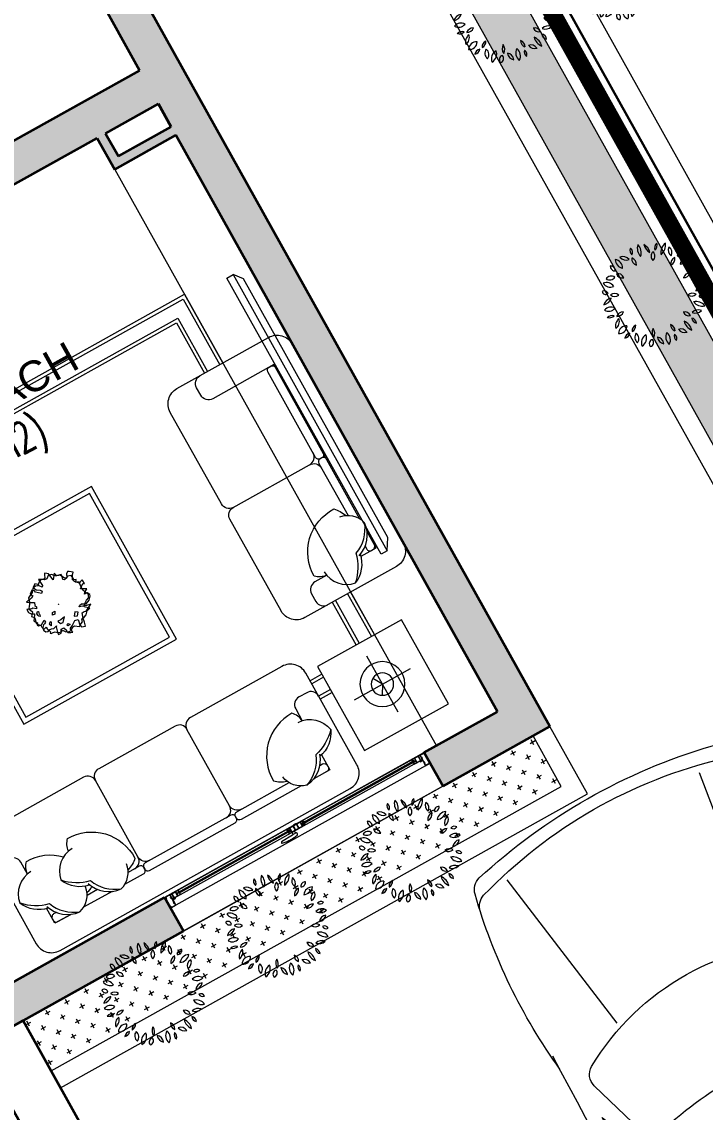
# Model space of a CAD drawing. Header units: millimetres. Extents: x 567980 to 569372, y 2065777 to 2066674.
# Drawn here: x 569089.77 to 569093.67, y 2066390.85 to 2066397.08 of the extents above; entities that cross this region are included whole.
import ezdxf
from ezdxf.enums import TextEntityAlignment as Align

# ---------------------------------------------------------------- set-up
doc = ezdxf.new("R2010")
doc.units = ezdxf.units.MM
doc.linetypes.add('CENTER', pattern=[3, 1.5, -0.5, 0.5, -0.5])
doc.linetypes.add('HIDDEN', pattern=[0.75, 0.5, -0.25])
for name, color, linetype, lineweight in [('A-DIM', 251, 'Continuous', 15), ('A-HATCH', 251, 'Continuous', 5), ('A-TEXT', 7, 'Continuous', 18), ('A-TUONG', 255, 'Continuous', 35), ('boDnv', 54, 'Continuous', 25), ('E- RANH GIOI', 1, 'CENTER', 13), ('E- THAY', 9, 'Continuous', 20), ('E-Manh', 251, 'Continuous', 13), ('E-NoiThat', 32, 'Continuous', 9), ('i_Cay', 114, 'Continuous', 13), ('i_Hatch', 250, 'Continuous', 13), ('i_ThietBi', 32, 'Continuous', 13), ('LD-CUA', 146, 'Continuous', 13), ('LD-KHUAT', 33, 'HIDDEN', 9), ('LD-THAY', 9, 'Continuous', 13)]:
    doc.layers.add(name, color=color, linetype=linetype, lineweight=lineweight)
doc.layers.add('ChiaLo', color=128, linetype='CENTER')
doc.layers.add('loKBT', color=42, linetype='Continuous')
doc.styles.add('AA - Arial - Regular', font='arial.ttf', dxfattribs={"height": 250})
doc.styles.add('Dim roman', font='romans.shx', dxfattribs={"width": 0.7})

# ---------------------------------------------------------------- blocks, each defined once
blk = doc.blocks.new('NEN')
at = {"layer": 'ChiaLo', "ltscale": 5}
blk.add_lwpolyline([(380.5462, 52.0898), (400.037, 17.1598)], dxfattribs=at)
at = {"layer": 'loKBT'}
for points in [[(415.2206, 31.3578), (407.9785, 44.494), (390.2916, 34.6248), (400.037, 17.1598), (413.2683, 24.5428)], [(390.2916, 34.6248), (379.3759, 28.5339), (389.1213, 11.0689), (400.037, 17.1598)]]:
    blk.add_lwpolyline(points, close=True, dxfattribs=at)
blk = doc.blocks.new('mb-cay40')
at = {"color": 0, "linetype": 'ByBlock'}
for centre, radius, start, end in [((-300, 710), 100, 149.4737, 231.7586), ((-448, 683), 100, 329.4737, 51.7586), ((-231, 779), 98.1, 192.306, 259.6849), ((-344, 662), 98.1, 12.306, 79.6849), ((-136, 737), 62.9, 125.4093, 202.7101), ((-231, 764), 62.9, 305.4093, 22.7101), ((16, 684), 137, 133.8117, 194.3077), ((-211, 749), 137, 313.8117, 14.3077), ((113, 711), 137, 163.4642, 212.7906), ((-134, 676), 137, 343.4642, 32.7906), ((-554, 556), 69.9, 25.4537, 116.6852), ((-427, 694), 54.1, 146.8151, 244.0193), ((-496, 675), 54.1, 326.8151, 64.0193), ((-148, 638), 79.7, 145.5248, 220.8327), ((-273, 631), 79.7, 325.5248, 40.8327), ((49, 562), 68.8, 103.8914, 198.9039), ((-33, 607), 68.8, 283.8914, 18.9039), ((138, 616), 80.6, 104.1004, 168.465), ((40, 710), 80.6, 284.1004, 348.465), ((230, 506), 141, 100.3005, 160.4476), ((72, 692), 141, 280.3005, 340.4476), ((-654, 503), 44.2, 163.4933, 274.4697), ((-693, 471), 44.2, 343.4933, 94.4697), ((-542, 597), 98.1, 183.3189, 263.1904), ((-651, 494), 98.1, 3.3189, 83.1904), ((-522, 648), 69.9, 205.4537, 296.6852), ((-390, 597), 66.9, 168.8066, 257.6391), ((-470, 545), 66.9, 348.8066, 77.6391), ((260, 521), 76.9, 122.5817, 207.18), ((150, 551), 76.9, 302.5817, 27.18), ((-680, 301), 102, 69.7201, 135.6489), ((-718, 468), 102, 249.7201, 315.6489), ((-620, 357), 75.8, 22.5723, 98.3335), ((-561, 461), 75.8, 202.5723, 278.3335), ((213, 369), 79.6, 86.0282, 161.3698), ((143, 474), 79.6, 266.0282, 341.3698), ((320, 284), 110, 64.7353, 140.5781), ((282, 453), 110, 244.7353, 320.5781), ((300, 426), 53.5, 59.9815, 155.6676), ((278, 494), 53.5, 239.9815, 335.6676), ((-743, 226), 96, 30.9482, 110.5784), ((-695, 365), 96, 210.9482, 290.5784), ((359, 242), 79.1, 90.2529, 173.5221), ((280, 330), 79.1, 270.2529, 353.5221), ((-767, 152), 75.6, 44.2576, 108.5927), ((-736, 277), 75.6, 224.2576, 288.5927), ((-787, 176), 111, 280.8762, 345.4479), ((-659, 40), 111, 100.8762, 165.4479), ((-638, 119), 83.9, 60.5095, 129.292), ((-649, 257), 83.9, 240.5095, 309.292), ((243, 141), 78, 58.8748, 131.2135), ((232, 267), 78, 238.8748, 311.2135), ((344, 142), 53.6, 28.1981, 112.1918), ((371, 217), 53.6, 208.1981, 292.1918), ((-690, -39), 87.4, 54.9745, 151.3792), ((-716, 74), 87.4, 234.9745, 331.3792), ((159, -75), 77.3, 28.8072, 103.9199), ((208, 37), 77.3, 208.8072, 283.9199), ((314, -59), 90.4, 71.3712, 141.7535), ((272, 83), 90.4, 251.3712, 321.7535), ((293, 25), 97.6, 29.1952, 106.7189), ((350, 166), 97.6, 209.1952, 286.7189), ((-675, -123), 70, 71.8192, 140.0818), ((-707, -12), 70, 251.8192, 320.0818), ((-557, -163), 78, 113.4753, 203.456), ((-660, -123), 78, 293.4753, 23.456), ((-617, 21), 75, 267.1724, 337.2365), ((-551, -83), 75, 87.1724, 157.2365), ((133, -213), 116, 6.5487, 76.8911), ((275, -87), 116, 186.5487, 256.8911), ((243, -118), 50.7, 359.2557, 87.6287), ((296, -68), 50.7, 179.2557, 267.6287), ((-605, -147), 107, 271.6328, 352.0268), ((-496, -269), 107, 91.6328, 172.0268), ((-473, -294), 49.3, 76.5419, 193.4774), ((-509, -257), 49.3, 256.5419, 13.4774), ((-342, -221), 95.9, 122.8873, 186.7253), ((-489, -152), 95.9, 302.8873, 6.7253), ((-314, -281), 91.1, 159.117, 230.3606), ((-457, -318), 91.1, 339.117, 50.3606), ((-133, -236), 75.4, 148.7877, 221.5977), ((-253, -247), 75.4, 328.7877, 41.5977), ((100, -278), 148, 165.2071, 218.3217), ((-159, -332), 148, 345.2071, 38.3217), ((-19, -211), 70.3, 353.65, 74.6514), ((70, -151), 70.3, 173.65, 254.6514), ((113, -290), 96.7, 38.6962, 106.2415), ((162, -137), 96.7, 218.6962, 286.2415), ((-220, -348), 109, 122.117, 201.7275), ((-379, -297), 109, 302.117, 21.7275), ((-170, -364), 62.5, 129.7475, 206.0709), ((-267, -343), 62.5, 309.7475, 26.0709), ((-160, -372), 84.6, 5.3196, 80.419), ((-61, -281), 84.6, 185.3196, 260.419), ((110, -276), 64.3, 156.7754, 231.288), ((11, -301), 64.3, 336.7754, 51.288)]:
    blk.add_arc(centre, radius, start, end, dxfattribs=at)
blk = doc.blocks.new('tv')
at = {"layer": 'i_ThietBi'}
for points in [[(-124298533.7, 101887768.1), (-124300227.4, 101887768.1), (-124300277.4, 101887728.1), (-124298468.4, 101887728.1)], [(-124298468.4, 101887688.1), (-124300277.4, 101887688.1), (-124300277.4, 101887728.1), (-124298468.4, 101887728.1)]]:
    blk.add_lwpolyline(points, close=True, dxfattribs=at)
blk = doc.blocks.new('kkkk')
h = blk.add_hatch(color=250)
edge = h.paths.add_edge_path()
edge.add_line((333058.8, 105336.6), (333060.3, 105336.6))
edge.add_line((333060.3, 105336.6), (333060.3, 105341.6))
edge.add_line((333060.3, 105341.6), (333061.8, 105341.6))
edge.add_line((333061.8, 105341.6), (333061.8, 105371.6))
edge.add_line((333061.8, 105371.6), (333027.5, 105371.6))
edge.add_line((333027.5, 105371.6), (333027.5, 105386.6))
edge.add_line((333027.5, 105386.6), (333022.2, 105386.6))
edge.add_line((333022.2, 105386.6), (333022.2, 105383.6))
edge.add_line((333022.2, 105383.6), (333023.7, 105383.6))
edge.add_line((333023.7, 105383.6), (333023.7, 105385.1))
edge.add_line((333023.7, 105385.1), (333026, 105385.1))
edge.add_line((333026, 105385.1), (333026, 105378.1))
edge.add_line((333026, 105378.1), (333023.7, 105378.1))
edge.add_line((333023.7, 105378.1), (333023.7, 105379.6))
edge.add_line((333023.7, 105379.6), (333022.2, 105379.6))
edge.add_line((333022.2, 105379.6), (333022.2, 105376.6))
edge.add_line((333022.2, 105376.6), (333026, 105376.6))
edge.add_line((333026, 105376.6), (333026, 105371.6))
edge.add_line((333026, 105371.6), (332991.8, 105371.6))
edge.add_line((332991.8, 105371.6), (332991.8, 105341.6))
edge.add_line((332991.8, 105341.6), (332993.3, 105341.6))
edge.add_line((332993.3, 105341.6), (332993.3, 105336.6))
edge.add_line((332993.3, 105336.6), (332994.8, 105336.6))
edge.add_line((332994.8, 105336.6), (332994.8, 105341.6))
edge.add_line((332994.8, 105341.6), (333002.3, 105341.6))
edge.add_line((333002.3, 105341.6), (333002.3, 105343.1))
edge.add_line((333002.3, 105343.1), (332993.3, 105343.1))
edge.add_line((332993.3, 105343.1), (332993.3, 105370.1))
edge.add_line((332993.3, 105370.1), (333006.9, 105370.1))
edge.add_arc((333010, 105367.6), 3.97, 141.52264, 210)
edge.add_line((333006.6, 105365.7), (333007.9, 105366.4))
edge.add_arc((333010, 105367.6), 2.47, -390, -150, ccw=False)
edge.add_line((333012.1, 105366.4), (333013.4, 105365.7))
edge.add_arc((333010, 105367.6), 3.97, -30, 38.47736)
edge.add_line((333013.1, 105370.1), (333040.4, 105370.1))
edge.add_arc((333043.5, 105367.6), 3.97, 141.52264, 210)
edge.add_line((333040.1, 105365.7), (333041.4, 105366.4))
edge.add_arc((333043.5, 105367.6), 2.47, -390, -150, ccw=False)
edge.add_line((333045.6, 105366.4), (333046.9, 105365.7))
edge.add_arc((333043.5, 105367.6), 3.97, -30, 38.47736)
edge.add_line((333046.6, 105370.1), (333060.3, 105370.1))
edge.add_line((333060.3, 105370.1), (333060.3, 105343.1))
edge.add_line((333060.3, 105343.1), (333051.3, 105343.1))
edge.add_line((333051.3, 105343.1), (333051.3, 105341.6))
edge.add_line((333051.3, 105341.6), (333058.8, 105341.6))
edge.add_line((333058.8, 105341.6), (333058.8, 105336.6))
blk.add_lwpolyline([(333026, 105378.1), (333026, 105385.1), (333023.7, 105385.1), (333023.7, 105383.6), (333022.2, 105383.6), (333022.2, 105386.6), (333027.5, 105386.6), (333027.5, 105371.6), (333061.8, 105371.6), (333061.8, 105341.6), (333060.3, 105341.6), (333060.3, 105336.6), (333058.8, 105336.6), (333058.8, 105341.6), (333051.3, 105341.6), (333051.3, 105343.1), (333060.3, 105343.1), (333060.3, 105370.1), (333046.6, 105370.1, -0.30801), (333046.9, 105365.7), (333045.6, 105366.4, 1.732051), (333041.4, 105366.4), (333040.1, 105365.7, -0.30801), (333040.4, 105370.1), (333013.1, 105370.1, -0.30801), (333013.4, 105365.7), (333012.1, 105366.4, 1.732051), (333007.9, 105366.4), (333006.6, 105365.7, -0.30801), (333006.9, 105370.1), (332993.3, 105370.1), (332993.3, 105343.1), (333002.3, 105343.1), (333002.3, 105341.6), (332994.8, 105341.6), (332994.8, 105336.6), (332993.3, 105336.6), (332993.3, 105341.6), (332991.8, 105341.6), (332991.8, 105371.6), (333026, 105371.6), (333026, 105376.6), (333022.2, 105376.6), (333022.2, 105379.6), (333023.7, 105379.6), (333023.7, 105378.1)], format="xyb", close=True)
blk = doc.blocks.new('ccccc')
h = blk.add_hatch(color=250)
h.paths.add_polyline_path([(333034.3, 105325.3), (333084.3, 105325.3), (333084.3, 105326.8), (333077.7, 105326.8), (333077.7, 105353.8), (333084.3, 105353.8), (333084.3, 105355.3), (333034.3, 105355.3), (333034.3, 105346.7), (333035.8, 105346.7), (333035.8, 105353.8), (333052.1, 105353.8), (333052.1, 105326.8), (333035.8, 105326.8), (333035.8, 105333.9), (333034.3, 105333.9)])
h.paths.add_polyline_path([(333053.6, 105326.8), (333053.6, 105353.8), (333076.2, 105353.8), (333076.2, 105326.8)], flags=16)
for p, q in [((333034.3, 105346.7), (333035.8, 105346.7)), ((333034.3, 105333.9), (333035.8, 105333.9)), ((333052.1, 105353.8), (333052.1, 105326.8)), ((333053.6, 105353.8), (333053.6, 105326.8)), ((333076.2, 105353.8), (333076.2, 105326.8)), ((333077.7, 105353.8), (333077.7, 105326.8)), ((333084.3, 105355.3), (333084.3, 105353.8)), ((333084.3, 105326.8), (333084.3, 105325.3))]:
    blk.add_line(p, q)
for points in [[(333084.3, 105355.3), (333034.3, 105355.3), (333034.3, 105346.7)], [(333034.3, 105333.9), (333034.3, 105325.3), (333084.3, 105325.3)], [(333052.1, 105353.8), (333035.8, 105353.8), (333035.8, 105346.7)], [(333035.8, 105333.9), (333035.8, 105326.8), (333052.1, 105326.8)], [(333076.2, 105353.8), (333053.6, 105353.8)], [(333053.6, 105326.8), (333076.2, 105326.8)], [(333084.3, 105353.8), (333077.7, 105353.8)], [(333077.7, 105326.8), (333084.3, 105326.8)]]:
    blk.add_lwpolyline(points)
blk = doc.blocks.new('dasdsd')
at = {"linetype": 'HIDDEN', "ltscale": 0.05}
for p, q in [((-9.6, -15.9), (-9.6, 0)), ((9.6, 0), (-9.6, 0)), ((9.6, -15.9), (9.6, 0)), ((-16.3, -18.9), (-107.9, -23.1)), ((-10.5, -16.1), (-15.5, -18.7)), ((9.6, -15.9), (-9.6, -15.9))]:
    blk.add_line(p, q, dxfattribs=at)
for centre, radius, start, end in [((-106.3, -28.1), 5.22, 108.24331, 251.75669), ((-41, 286.6), 326.6, 258.17519, 278.89962), ((-16.3, -17), 1.95, 270, 297.19267), ((-9.6, -17.9), 1.95, 90, 117.19267), ((9.6, -26), 10.1, 270, 90)]:
    blk.add_arc(centre, radius, start, end, dxfattribs=at)
blk = doc.blocks.new('fffsf')
h = blk.add_hatch(color=250)
h.paths.add_polyline_path([(333183.8, 105395.8), (333133.8, 105395.8), (333133.8, 105394.3), (333140.5, 105394.3), (333140.5, 105367.3), (333133.8, 105367.3), (333133.8, 105364.3), (333118.8, 105364.3), (333118.8, 105361.3), (333135.3, 105361.3), (333135.3, 105365.8), (333183.8, 105365.8), (333183.8, 105374.4), (333182.3, 105374.4), (333182.3, 105367.3), (333166, 105367.3), (333166, 105394.3), (333182.3, 105394.3), (333182.3, 105387.2), (333183.8, 105387.2)])
h.paths.add_polyline_path([(333164.5, 105394.3), (333164.5, 105367.3), (333142, 105367.3), (333142, 105394.3)], flags=16)
for p, q in [((333133.8, 105395.8), (333133.8, 105394.3)), ((333140.5, 105394.3), (333140.5, 105367.3)), ((333142, 105394.3), (333142, 105367.3)), ((333164.5, 105394.3), (333164.5, 105367.3)), ((333166, 105394.3), (333166, 105367.3)), ((333183.8, 105387.2), (333182.3, 105387.2)), ((333183.8, 105374.4), (333182.3, 105374.4))]:
    blk.add_line(p, q)
for points in [[(333133.8, 105395.8), (333183.8, 105395.8), (333183.8, 105387.2)], [(333133.8, 105394.3), (333140.5, 105394.3)], [(333142, 105394.3), (333164.5, 105394.3)], [(333166, 105394.3), (333182.3, 105394.3), (333182.3, 105387.2)], [(333183.8, 105374.4), (333183.8, 105365.8), (333135.3, 105365.8), (333135.3, 105361.3), (333118.8, 105361.3)], [(333133.8, 105367.3), (333133.8, 105364.3), (333118.8, 105364.3), (333118.8, 105361.3)], [(333140.5, 105367.3), (333133.8, 105367.3)], [(333164.5, 105367.3), (333142, 105367.3)], [(333182.3, 105374.4), (333182.3, 105367.3), (333166, 105367.3)]]:
    blk.add_lwpolyline(points)
blk = doc.blocks.new('*U485')
for points in [[(88.4, 82.2), (88.4, 80.6), (77.2, 80.6), (77.2, 69.4), (88.4, 69.4), (88.4, 67.8, 0.240391), (91.1, 72), (80.2, 72), (80.2, 78), (91.1, 78, 0.240391)], [(799.6, 82.2), (799.6, 80.6), (810.8, 80.6), (810.8, 69.4), (799.6, 69.4), (799.6, 67.8, -0.240391), (796.9, 72), (807.8, 72), (807.8, 78), (796.9, 78, -0.240391)], [(905.4, 82.2), (905.4, 80.6), (894.2, 80.6), (894.2, 69.4), (905.4, 69.4), (905.4, 67.8, 0.240391), (908.2, 72), (897.2, 72), (897.2, 78), (908.2, 78, 0.240391)]]:
    blk.add_hatch(color=250).paths.add_polyline_path(points)
for p, q in [((850, 90), (44.5, 90)), ((850, 90), (88, 90)), ((855, 90), (1617, 90)), ((35, 20), (1670, 20)), ((88, 60), (850, 60)), ((1617, 60), (855, 60))]:
    blk.add_line(p, q)
for points in [[(88.4, 82.2), (88.4, 80.6), (77.2, 80.6), (77.2, 69.4), (88.4, 69.4), (88.4, 67.8, 0.240391), (91.1, 72), (80.2, 72), (80.2, 78), (91.1, 78, 0.240391)], [(799.6, 82.2), (799.6, 80.6), (810.8, 80.6), (810.8, 69.4), (799.6, 69.4), (799.6, 67.8, -0.240391), (796.9, 72), (807.8, 72), (807.8, 78), (796.9, 78, -0.240391)], [(905.4, 82.2), (905.4, 80.6), (894.2, 80.6), (894.2, 69.4), (905.4, 69.4), (905.4, 67.8, 0.240391), (908.2, 72), (897.2, 72), (897.2, 78), (908.2, 78, 0.240391)]]:
    blk.add_lwpolyline(points, format="xyb", close=True)
for points in [[(807.8, 72), (80.2, 72), (80.2, 78), (807.8, 78)], [(897.2, 72), (1624.8, 72), (1624.8, 78), (897.2, 78)]]:
    blk.add_lwpolyline(points, close=True)
at = {"rotation": 270}
blk.add_blockref('kkkk', (-105336.6, 333081.8), dxfattribs=at)
at = {"xscale": -1}
for name, p, rotation in [('ccccc', (333122.3, -105265.3), 359.9999999999902), ('fffsf', (-332278.8, 105455.8), 180.0000000001608), ('kkkk', (107041.6, 333081.8), 90)]:
    blk.add_blockref(name, p, dxfattribs=dict(at, rotation=rotation))
for p in [(-332234.3, -105265.3), (-331417.3, -105265.3)]:
    blk.add_blockref('ccccc', p)
at = {"xscale": -0.8000000000000002, "yscale": 0.8, "zscale": 0.8}
blk.add_blockref('dasdsd', (880, 60), dxfattribs=at)
blk = doc.blocks.new('sf2')
at = {"layer": 'E-NoiThat'}
for p, q in [((-123893881.8, 101810474), (-123893331.8, 101810474)), ((-123893881.8, 101809924), (-123893881.8, 101810474)), ((-123893331.8, 101810474), (-123893331.8, 101809924)), ((-123893881.8, 101810094), (-123893958.9, 101810094)), ((-123893881.8, 101810074), (-123893958.9, 101810074)), ((-123893881.8, 101809994), (-123893958.9, 101809994)), ((-123893881.8, 101809974), (-123893958.9, 101809974)), ((-123893331.8, 101809924), (-123893881.8, 101809924)), ((-123893628.9, 101809644), (-123893628.9, 101809924)), ((-123893608.9, 101809644), (-123893608.9, 101809924)), ((-123893528.9, 101809644), (-123893528.9, 101809924)), ((-123893508.9, 101809644), (-123893508.9, 101809924)), ((-123895508.9, 101808394), (-123895508.9, 101809394)), ((-123895508.9, 101809394), (-123894508.9, 101809394)), ((-123894508.9, 101809394), (-123894508.9, 101808394)), ((-123895478.9, 101808424), (-123895478.9, 101809364)), ((-123895478.9, 101809364), (-123894538.9, 101809364)), ((-123894538.9, 101809364), (-123894538.9, 101808424)), ((-123895018.3, 101809066.9), (-123895006.9, 101809070.3)), ((-123895006.9, 101809070.3), (-123895010.1, 101809048.4)), ((-123894949.9, 101809068), (-123894928.7, 101809076.1)), ((-123894928.7, 101809076.1), (-123894923.8, 101809060)), ((-123895124.1, 101809011.6), (-123895119.2, 101809016.2)), ((-123895119.2, 101809005.8), (-123895124.1, 101809011.6)), ((-123895119.2, 101809016.2), (-123895106.2, 101809017.3)), ((-123895106.2, 101809017.3), (-123895094.8, 101809018.5)), ((-123895094.8, 101809018.5), (-123895085, 101809028.8)), ((-123895086.6, 101809041.5), (-123895068.7, 101809042.7)), ((-123895085, 101809027.7), (-123895086.6, 101809041.5)), ((-123895085, 101809028.8), (-123895080.1, 101809032.3)), ((-123895080.1, 101809011.6), (-123895085, 101809027.7)), ((-123895080.1, 101809032.3), (-123895063.8, 101809036.9)), ((-123895075.2, 101808996.6), (-123895080.1, 101809011.6)), ((-123895068.7, 101809042.7), (-123895057.3, 101809021.9)), ((-123895063.8, 101809036.9), (-123895054.1, 101809032.3)), ((-123895057.3, 101809021.9), (-123895041.1, 101809024.2)), ((-123895054.1, 101809032.3), (-123895041.1, 101809048.4)), ((-123895041.1, 101809048.4), (-123895023.1, 101809056.5)), ((-123895041.1, 101809024.2), (-123895032.9, 101809042.7)), ((-123895036.2, 101809048.4), (-123895031.3, 101809058.8)), ((-123895032.9, 101809042.7), (-123895036.2, 101809048.4)), ((-123895031.3, 101809058.8), (-123895018.3, 101809066.9)), ((-123895023.1, 101809056.5), (-123895011.7, 101809056.5)), ((-123895014.1, 101809024.4), (-123895016.6, 101809017.1)), ((-123895016.6, 101809017.1), (-123895006.4, 101809013.5)), ((-123894998.8, 101809024.4), (-123895014.1, 101809024.4)), ((-123895011.7, 101809056.5), (-123894992.2, 101809043.8)), ((-123895010.1, 101809048.4), (-123895008.5, 101809043.8)), ((-123895008.5, 101809043.8), (-123894993.8, 101809035.8)), ((-123895006.4, 101809013.5), (-123894998.8, 101809024.4)), ((-123894993.8, 101809035.8), (-123894966.2, 101809017.3)), ((-123894992.2, 101809043.8), (-123894982.4, 101809042.7)), ((-123894982.4, 101809042.7), (-123894958, 101809060)), ((-123894966.2, 101809017.3), (-123894946.6, 101809021.9)), ((-123894958, 101809060), (-123894951.5, 101809055.3)), ((-123894953.1, 101809053), (-123894949.9, 101809068)), ((-123894946.6, 101809021.9), (-123894953.1, 101809053)), ((-123894951.5, 101809055.3), (-123894941.8, 101809049.6)), ((-123894941.8, 101809049.6), (-123894930.4, 101809045)), ((-123894930.4, 101809045), (-123894928.7, 101809032.3)), ((-123894928.7, 101809032.3), (-123894928.7, 101809030)), ((-123894928.7, 101809030), (-123894909.2, 101809027.7)), ((-123894923.8, 101809060), (-123894922.2, 101809053)), ((-123894922.2, 101809053), (-123894919, 101809031.1)), ((-123894919, 101809031.1), (-123894907.6, 101808998.9)), ((-123894909.2, 101809027.7), (-123894892.9, 101809020.8)), ((-123894892.9, 101809020.8), (-123894876.6, 101809003.5)), ((-123895161.5, 101808943.6), (-123895143.6, 101808945.9)), ((-123895156.6, 101808940.1), (-123895148.5, 101808945.9)), ((-123895148.5, 101808978.1), (-123895142, 101808993.1)), ((-123895143.6, 101808963.1), (-123895148.5, 101808978.1)), ((-123895148.5, 101808958.5), (-123895146.9, 101808960.8)), ((-123895148.5, 101808953.9), (-123895148.5, 101808958.5)), ((-123895148.5, 101808945.9), (-123895148.5, 101808953.9)), ((-123895146.9, 101808977), (-123895127.3, 101808970.1)), ((-123895146.9, 101808960.8), (-123895146.9, 101808977)), ((-123895133.8, 101808952.8), (-123895143.6, 101808963.1)), ((-123895143.6, 101808945.9), (-123895117.6, 101808929.7)), ((-123895142, 101808993.1), (-123895129, 101808997.7)), ((-123895125.7, 101808950.5), (-123895133.8, 101808952.8)), ((-123895129, 101808997.7), (-123895119.2, 101808992)), ((-123895127.3, 101808981.6), (-123895119.2, 101809005.8)), ((-123895127.3, 101808970.1), (-123895127.3, 101808981.6)), ((-123895115.9, 101808944.7), (-123895125.7, 101808950.5)), ((-123895119.2, 101808992), (-123895106.2, 101808994.3)), ((-123895106.2, 101808994.3), (-123895091.5, 101808998.9)), ((-123895102.6, 101808963.3), (-123895098.1, 101808976.2)), ((-123895092, 101808954.7), (-123895102.6, 101808963.3)), ((-123895098.1, 101808976.2), (-123895096.5, 101808978.4)), ((-123895096.5, 101808978.4), (-123895085.9, 101808960.1)), ((-123895085.9, 101808960.1), (-123895092, 101808954.7)), ((-123895091.5, 101808998.9), (-123895072, 101808993.1)), ((-123895072, 101808993.1), (-123895075.2, 101808996.6)), ((-123895052.5, 101808973), (-123895044.8, 101808992.4)), ((-123895034.2, 101808975.1), (-123895052.5, 101808973)), ((-123895044.8, 101808992.4), (-123895028.1, 101808994.5)), ((-123895006.8, 101808969.7), (-123895034.2, 101808975.1)), ((-123895028.1, 101808994.5), (-123895006.8, 101808969.7)), ((-123894956.7, 101808993.4), (-123894940, 101809002)), ((-123894941.5, 101808973), (-123894956.7, 101808993.4)), ((-123894924.8, 101808985.9), (-123894941.5, 101808973)), ((-123894940, 101809002), (-123894924.8, 101808985.9)), ((-123894907.6, 101808998.9), (-123894892.9, 101808998.9)), ((-123894865.2, 101808975.8), (-123894905.9, 101808962)), ((-123894905.9, 101808962), (-123894897.8, 101808955.1)), ((-123894897.8, 101808955.1), (-123894886.4, 101808952.8)), ((-123894892.9, 101808998.9), (-123894883.1, 101809002.3)), ((-123894886.4, 101808952.8), (-123894871.8, 101808959.7)), ((-123894883.1, 101809002.3), (-123894839.2, 101808980.4)), ((-123894857.1, 101808997.7), (-123894879.9, 101808974.7)), ((-123894879.9, 101808974.7), (-123894865.2, 101808958.5)), ((-123894876.6, 101809003.5), (-123894857.1, 101808997.7)), ((-123894871.8, 101808959.7), (-123894862, 101808965.5)), ((-123894839.2, 101808980.4), (-123894865.2, 101808975.8)), ((-123894865.2, 101808958.5), (-123894850.6, 101808949.3)), ((-123894862, 101808965.5), (-123894837.6, 101808956.2)), ((-123894850.6, 101808949.3), (-123894831.1, 101808941.2)), ((-123894837.6, 101808956.2), (-123894819.7, 101808936.6)), ((-123895171.3, 101808904.4), (-123895164.8, 101808914.7)), ((-123895161.5, 101808892.8), (-123895171.3, 101808904.4)), ((-123895169.7, 101808876.7), (-123895158.3, 101808890.5)), ((-123895166.4, 101808922.8), (-123895163.1, 101808928.6)), ((-123895161.5, 101808909), (-123895166.4, 101808922.8)), ((-123895164.8, 101808934.3), (-123895161.5, 101808943.6)), ((-123895158.3, 101808924), (-123895164.8, 101808934.3)), ((-123895164.8, 101808914.7), (-123895158.3, 101808924)), ((-123895163.1, 101808928.6), (-123895159.9, 101808935.5)), ((-123895158.3, 101808899.8), (-123895161.5, 101808909)), ((-123895150.1, 101808876.7), (-123895161.5, 101808892.8)), ((-123895159.9, 101808935.5), (-123895156.6, 101808940.1)), ((-123895158.3, 101808890.5), (-123895158.3, 101808899.8)), ((-123895132.2, 101808895.1), (-123895135.5, 101808890.5)), ((-123895135.5, 101808890.5), (-123895135.5, 101808877.9)), ((-123895127.3, 101808900.9), (-123895132.2, 101808895.1)), ((-123895122.8, 101808890.1), (-123895127.3, 101808900.9)), ((-123895122.8, 101808890.1), (-123895125.7, 101808885.9)), ((-123895120.8, 101808870.9), (-123895125.7, 101808885.9)), ((-123895117.6, 101808929.7), (-123895115.9, 101808944.7)), ((-123895047.9, 101808929.9), (-123895061.6, 101808928.9)), ((-123895061.6, 101808928.9), (-123895054, 101808915.9)), ((-123895054, 101808915.9), (-123895038.8, 101808915.9)), ((-123895038.8, 101808915.9), (-123895047.9, 101808929.9)), ((-123895001.7, 101808891.3), (-123895003.1, 101808891.3)), ((-123895001.7, 101808891.3), (-123895001.7, 101808892.7)), ((-123895001.7, 101808891.3), (-123895001.7, 101808890)), ((-123895001.7, 101808891.3), (-123895000.3, 101808891.3)), ((-123894816.4, 101808892.8), (-123894849, 101808875.6)), ((-123894826.2, 101808913.6), (-123894844.1, 101808912.4)), ((-123894844.1, 101808912.4), (-123894835.9, 101808904.4)), ((-123894839.2, 101808889.4), (-123894840.8, 101808868.6)), ((-123894834.3, 101808905.5), (-123894839.2, 101808889.4)), ((-123894835.9, 101808904.4), (-123894816.4, 101808892.8)), ((-123894824.5, 101808920.5), (-123894834.3, 101808905.5)), ((-123894831.1, 101808941.2), (-123894824.5, 101808920.5)), ((-123894818, 101808929.7), (-123894826.2, 101808913.6)), ((-123894819.7, 101808936.6), (-123894818, 101808929.7)), ((-123895174.5, 101808849), (-123895164.8, 101808861.7)), ((-123895174.5, 101808829.5), (-123895174.5, 101808849)), ((-123895146.9, 101808839.8), (-123895174.5, 101808829.5)), ((-123895159.9, 101808866.3), (-123895169.7, 101808876.7)), ((-123895164.8, 101808861.7), (-123895148.5, 101808870.9)), ((-123895163.1, 101808830.6), (-123895151.7, 101808856)), ((-123895153.4, 101808819.1), (-123895163.1, 101808830.6)), ((-123895151.7, 101808856), (-123895159.9, 101808866.3)), ((-123895148.5, 101808870.9), (-123895150.1, 101808876.7)), ((-123895140.4, 101808839.8), (-123895146.9, 101808839.8)), ((-123895124.1, 101808851.4), (-123895140.4, 101808839.8)), ((-123895135.5, 101808877.9), (-123895127.3, 101808868.6)), ((-123895127.3, 101808868.6), (-123895120.8, 101808870.9)), ((-123895119.2, 101808842.1), (-123895124.1, 101808851.4)), ((-123895122.4, 101808830.6), (-123895119.2, 101808842.1)), ((-123895117.6, 101808815.6), (-123895122.4, 101808830.6)), ((-123894855.5, 101808828.3), (-123894860.4, 101808815.6)), ((-123894837.6, 101808838.7), (-123894855.5, 101808828.3)), ((-123894839.2, 101808843.3), (-123894852.2, 101808827.1)), ((-123894852.2, 101808827.1), (-123894844.1, 101808815.6)), ((-123894849, 101808875.6), (-123894822.9, 101808854.8)), ((-123894840.8, 101808868.6), (-123894837.6, 101808838.7)), ((-123894831.1, 101808839.8), (-123894839.2, 101808843.3)), ((-123894814.8, 101808834.1), (-123894831.1, 101808839.8)), ((-123894822.9, 101808854.8), (-123894813.1, 101808859.4)), ((-123894813.1, 101808859.4), (-123894814.8, 101808841)), ((-123894814.8, 101808841), (-123894814.8, 101808834.1)), ((-123895155, 101808791.4), (-123895143.6, 101808800.6)), ((-123895119.2, 101808784.5), (-123895155, 101808791.4)), ((-123895140.4, 101808802.9), (-123895153.4, 101808819.1)), ((-123895143.6, 101808800.6), (-123895127.3, 101808809.9)), ((-123895137.1, 101808786.8), (-123895140.4, 101808802.9)), ((-123895133.8, 101808775.3), (-123895137.1, 101808786.8)), ((-123895101.3, 101808759.1), (-123895133.8, 101808775.3)), ((-123895127.3, 101808809.9), (-123895117.6, 101808815.6)), ((-123895106.2, 101808776.4), (-123895119.2, 101808784.5)), ((-123895114.3, 101808761.5), (-123895106.2, 101808776.4)), ((-123895096.4, 101808746.5), (-123895114.3, 101808761.5)), ((-123895093.1, 101808748.8), (-123895101.3, 101808759.1)), ((-123895083.4, 101808766.1), (-123895085, 101808756.8)), ((-123895057.3, 101808790.3), (-123895083.4, 101808766.1)), ((-123895072, 101808756.8), (-123895054.1, 101808769.5)), ((-123895047.6, 101808779.9), (-123895057.3, 101808790.3)), ((-123895054.1, 101808769.5), (-123895047.6, 101808779.9)), ((-123895036.2, 101808760.3), (-123895045.9, 101808745.3)), ((-123895029.7, 101808753.4), (-123895036.2, 101808760.3)), ((-123894902.7, 101808785.7), (-123894910.8, 101808779.9)), ((-123894910.8, 101808779.9), (-123894907.6, 101808769.5)), ((-123894899.4, 101808775.3), (-123894910.8, 101808753.4)), ((-123894907.6, 101808769.5), (-123894905.9, 101808749.9)), ((-123894886.4, 101808782.2), (-123894902.7, 101808785.7)), ((-123894891.3, 101808781), (-123894899.4, 101808775.3)), ((-123894878.3, 101808775.3), (-123894891.3, 101808781)), ((-123894876.6, 101808761.5), (-123894886.4, 101808782.2)), ((-123894858.7, 101808782.2), (-123894878.3, 101808775.3)), ((-123894865.2, 101808752.2), (-123894876.6, 101808761.5)), ((-123894844.1, 101808815.6), (-123894863.6, 101808808.7)), ((-123894863.6, 101808808.7), (-123894850.6, 101808784.5)), ((-123894860.4, 101808815.6), (-123894855.5, 101808805.3)), ((-123894855.5, 101808805.3), (-123894858.7, 101808782.2)), ((-123894839.2, 101808770.7), (-123894857.1, 101808758)), ((-123894850.6, 101808784.5), (-123894839.2, 101808770.7)), ((-123895085, 101808756.8), (-123895096.4, 101808746.5)), ((-123895086.6, 101808743), (-123895093.1, 101808748.8)), ((-123895083.4, 101808738.4), (-123895086.6, 101808743)), ((-123895065.5, 101808737.3), (-123895083.4, 101808738.4)), ((-123895081.7, 101808737.3), (-123895072, 101808756.8)), ((-123895063.8, 101808723.4), (-123895081.7, 101808737.3)), ((-123895054.1, 101808740.7), (-123895065.5, 101808737.3)), ((-123895047.6, 101808734.9), (-123895063.8, 101808723.4)), ((-123895034.5, 101808724.6), (-123895054.1, 101808740.7)), ((-123895045.9, 101808745.3), (-123895047.6, 101808734.9)), ((-123895019.9, 101808717.7), (-123895034.5, 101808724.6)), ((-123895032.9, 101808711.9), (-123895029.7, 101808753.4)), ((-123895024.8, 101808716.5), (-123895032.9, 101808711.9)), ((-123895006.9, 101808725.7), (-123895024.8, 101808716.5)), ((-123895003.6, 101808729.2), (-123895019.9, 101808717.7)), ((-123894997.1, 101808721.1), (-123895006.9, 101808725.7)), ((-123894989, 101808731.5), (-123895003.6, 101808729.2)), ((-123894990.6, 101808707.3), (-123894997.1, 101808721.1)), ((-123894984.1, 101808696.9), (-123894990.6, 101808707.3)), ((-123894974.3, 101808718.8), (-123894989, 101808731.5)), ((-123894974.3, 101808705), (-123894984.1, 101808696.9)), ((-123894951.5, 101808723.4), (-123894974.3, 101808718.8)), ((-123894966.2, 101808711.9), (-123894974.3, 101808705)), ((-123894959.7, 101808754.5), (-123894966.2, 101808711.9)), ((-123894936.9, 101808723.4), (-123894959.7, 101808754.5)), ((-123894941.8, 101808738.4), (-123894951.5, 101808723.4)), ((-123894933.6, 101808743), (-123894941.8, 101808738.4)), ((-123894930.4, 101808745.3), (-123894936.9, 101808723.4)), ((-123894932, 101808743), (-123894933.6, 101808743)), ((-123894912.4, 101808747.6), (-123894932, 101808743)), ((-123894922.2, 101808747.6), (-123894930.4, 101808745.3)), ((-123894905.9, 101808749.9), (-123894922.2, 101808747.6)), ((-123894910.8, 101808753.4), (-123894912.4, 101808747.6)), ((-123894857.1, 101808758), (-123894865.2, 101808752.2)), ((-123894508.9, 101808394), (-123895508.9, 101808394)), ((-123894538.9, 101808424), (-123895478.9, 101808424)), ((-123893628.9, 101807814), (-123893628.9, 101808144)), ((-123893608.9, 101807794), (-123893608.9, 101808144)), ((-123893528.9, 101807714), (-123893528.9, 101808144)), ((-123893508.9, 101808144), (-123893508.9, 101807694)), ((-123893508.9, 101807694), (-123893508.9, 101808144)), ((-123896408.9, 101807794), (-123893608.9, 101807794)), ((-123896388.9, 101807814), (-123893628.9, 101807814)), ((-123896488.9, 101807714), (-123893528.9, 101807714)), ((-123896508.9, 101807694), (-123893508.9, 101807694))]:
    blk.add_line(p, q, dxfattribs=at)
for points in [[(-123893958.9, 101809924, -0.414214), (-123894058.9, 101809824), (-123894658.9, 101809824, -0.414214), (-123894708.9, 101809874, -0.414214), (-123894758.9, 101809824), (-123895258.9, 101809824, -0.414214), (-123895308.9, 101809874, -0.414214), (-123895358.9, 101809824), (-123895958.9, 101809824, -0.414214), (-123896058.9, 101809924), (-123896058.9, 101810524, -0.414214), (-123895958.9, 101810624), (-123894058.9, 101810624, -0.414214), (-123893958.9, 101810524)], [(-123895288.9, 101810474), (-123894728.9, 101810474, -0.414214), (-123894708.9, 101810454), (-123894708.9, 101810444, -0.414214), (-123894728.9, 101810424), (-123895288.9, 101810424, -0.414214), (-123895308.9, 101810444), (-123895308.9, 101810454, -0.414214)], [(-123893808.9, 101809644, 0.414214), (-123893908.9, 101809544), (-123893908.9, 101808944, 0.414214), (-123893858.9, 101808894, 0.404778), (-123893908.9, 101808844), (-123893908.9, 101808244, 0.414214), (-123893808.9, 101808144), (-123893208.9, 101808144, 0.414214), (-123893108.9, 101808244), (-123893108.9, 101809544, 0.414214), (-123893208.9, 101809644)], [(-123893258.9, 101808314), (-123893258.9, 101808874, 0.414214), (-123893278.9, 101808894), (-123893288.9, 101808894, 0.414214), (-123893308.9, 101808874), (-123893308.9, 101808314, 0.414214), (-123893288.9, 101808294), (-123893278.9, 101808294, 0.414214)]]:
    blk.add_lwpolyline(points, format="xyb", close=True, dxfattribs=at)
for points in [[(-123896027, 101810274.5, -0.14773), (-123895880.9, 101810360.4, -0.213343), (-123895752, 101810486.4, -0.178662)], [(-123895870.7, 101810424), (-123895888.9, 101810424, -0.414214), (-123895908.9, 101810444), (-123895908.9, 101810454, -0.414214), (-123895888.9, 101810474)], [(-123895803.7, 101810474), (-123895908.9, 101810474), (-123895908.9, 101810375.7, -0.414214)], [(-123895901.1, 101810367.3, -0.306663), (-123895752, 101810486.4, -0.30633), (-123895654.5, 101810377.6, 0.872847)], [(-123895888.9, 101810474), (-123895803.7, 101810474, -0.414214)], [(-123895757.7, 101810274.5, -0.14773), (-123895611.6, 101810360.4, -0.213343), (-123895482.6, 101810486.4, -0.178662)], [(-123895631.7, 101810367.3, -0.306663), (-123895482.6, 101810486.4, -0.30633), (-123895385.2, 101810377.6, 0.872847)], [(-123895451.1, 101810474), (-123895328.9, 101810474, -0.414214), (-123895308.9, 101810454), (-123895308.9, 101810444, -0.414214), (-123895328.9, 101810424), (-123895400.8, 101810424, -0.414214)], [(-123894297.2, 101810474), (-123894688.9, 101810474, 0.414214), (-123894708.9, 101810454), (-123894708.9, 101810444, 0.414214), (-123894688.9, 101810424), (-123894347.6, 101810424, 0.414214)], [(-123894116.6, 101810367.3, 0.306663), (-123894265.8, 101810486.4, 0.30633), (-123894363.2, 101810377.6, -0.872847)], [(-123893990.7, 101810274.5, 0.14773), (-123894136.8, 101810360.4, 0.213343), (-123894265.8, 101810486.4, 0.178662)], [(-123894128.9, 101810474), (-123894214, 101810474, 0.414214)], [(-123894147, 101810424), (-123894128.9, 101810424, 0.414214), (-123894108.9, 101810444), (-123894108.9, 101810454, 0.414214), (-123894128.9, 101810474)], [(-123895601.4, 101810424), (-123895670.1, 101810424, -0.414214)], [(-123895622, 101810391.8, 0.071865), (-123895663.9, 101810411.3, -7.115464)], [(-123895639.6, 101810151.5, 0.165541), (-123895608.7, 101810085.4, 0.425989), (-123895327.9, 101810371.9, 0.121523), (-123895394.5, 101810411.3, -7.115464)], [(-123895358.9, 101810424, -0.414214), (-123895308.9, 101810374), (-123895308.9, 101809874, -0.414214)], [(-123895258.9, 101810424, 0.414214), (-123895308.9, 101810374)], [(-123894758.9, 101810424, -0.414214), (-123894708.9, 101810374)], [(-123894658.9, 101810424, 0.414214), (-123894708.9, 101810374), (-123894708.9, 101809874, 0.414214)], [(-123894108.8, 101810151.5, -0.165541), (-123894139.7, 101810085.4, -0.425989), (-123894420.5, 101810371.9, -0.121523), (-123894353.8, 101810411.3, 7.115464)], [(-123895883.8, 101810148.4, -0.356772), (-123896027, 101810274.5, -0.249542), (-123895897.2, 101810378.3, 9.61688)], [(-123895614.4, 101810148.4, -0.356772), (-123895757.7, 101810274.5, -0.249542), (-123895627.9, 101810378.3, 9.61688)], [(-123894134, 101810148.4, 0.356772), (-123893990.7, 101810274.5, 0.249542), (-123894120.5, 101810378.3, -9.61688)], [(-123895908.9, 101810151.5), (-123895908.9, 101810074, -0.414214), (-123895958.9, 101810024), (-123896008.9, 101810024, -0.414214), (-123896058.9, 101810074)], [(-123895909, 101810151.5, 0.165541), (-123895878, 101810085.4, 0.200231), (-123895679.6, 101810165.9, 0.121523)], [(-123893958.9, 101810074, -0.414214), (-123894008.9, 101810024), (-123894058.9, 101810024, -0.414214), (-123894108.9, 101810074), (-123894108.9, 101810151.5)], [(-123893581.4, 101809494), (-123893658.9, 101809494, -0.414214), (-123893708.9, 101809544), (-123893708.9, 101809594, -0.414214), (-123893658.9, 101809644)], [(-123893584.4, 101809468.9, -0.356772), (-123893458.4, 101809612.2, -0.249542), (-123893354.5, 101809482.4, 9.61688)], [(-123893458.4, 101809612.2, -0.14773), (-123893372.5, 101809466, -0.213343), (-123893246.4, 101809337.1, -0.178662)], [(-123893581.4, 101809494.1, 0.165541), (-123893647.4, 101809463.2, 0.425989), (-123893361, 101809182.4, 0.121523), (-123893321.5, 101809249, -7.115464)], [(-123893365.6, 101809486.2, -0.306663), (-123893246.4, 101809337.1, -0.30633), (-123893355.3, 101809239.7, 0.872847)], [(-123893308.9, 101809455.8), (-123893308.9, 101809474, -0.414214), (-123893288.9, 101809494), (-123893278.9, 101809494, -0.414214), (-123893258.9, 101809474)], [(-123893258.9, 101809474), (-123893258.9, 101809388.8, -0.414214)], [(-123893258.9, 101809305.6), (-123893258.9, 101808294), (-123893658.9, 101808294, 0.414214), (-123893708.9, 101808244), (-123893708.9, 101808194, 0.414214), (-123893658.9, 101808144)], [(-123893258.9, 101809305.6), (-123893258.9, 101808294), (-123893658.9, 101808294, 0.414214), (-123893708.9, 101808244), (-123893708.9, 101808194, 0.414214), (-123893658.9, 101808144)], [(-123893258.9, 101809305.6), (-123893258.9, 101808914, -0.414214), (-123893278.9, 101808894), (-123893288.9, 101808894, -0.414214), (-123893308.9, 101808914), (-123893308.9, 101809255.3, -0.414214)], [(-123893358.9, 101808894, 0.414214), (-123893308.9, 101808944, -1)], [(-123893358.9, 101808894, -0.414214), (-123893308.9, 101808844, 1)]]:
    blk.add_lwpolyline(points, format="xyb", dxfattribs=at)
for points in [[(-123895534.3, 101810474), (-123895720.5, 101810474)], [(-123894108.9, 101810375.7), (-123894108.9, 101810474), (-123894214, 101810474)], [(-123893606.8, 101810375.1), (-123893606.8, 101810009.1)], [(-123893606.8, 101810192.1), (-123893638.9, 101810247.7)], [(-123893789.8, 101810192.1), (-123893423.8, 101810192.1)], [(-123893606.8, 101810192.1), (-123893638.9, 101810136.6)], [(-123893357.1, 101809494), (-123893258.9, 101809494), (-123893258.9, 101809388.8)], [(-123893858.9, 101808894), (-123893358.9, 101808894)]]:
    blk.add_lwpolyline(points, dxfattribs=at)
for radius in [128.3, 64.2]:
    blk.add_circle((-123893606.8, 101810192.1), radius, dxfattribs=at)
blk = doc.blocks.new('TANG 1 BT1')
at = {"layer": 'A-HATCH'}
h = blk.add_hatch(color=256, dxfattribs=at)
h.dxf.hatch_style = 1
h.paths.add_polyline_path([(7158834.4, 839216.9), (7158834.4, 837891.9), (7159054.4, 837891.9), (7159054.4, 839436.9), (7153914.4, 839436.9), (7153914.4, 839216.9)])
h.paths.add_polyline_path([(7150554.4, 839436.9), (7150554.3, 838368.7), (7150774.3, 838368.7), (7150774.4, 839216.9), (7151514.4, 839216.9), (7151514.4, 839436.9)])
h.paths.add_polyline_path([(7150774.3, 836568.7), (7150554.3, 836568.7), (7150554.4, 835616.9), (7151104.3, 835616.9), (7151104.3, 835319.5), (7151324.3, 835319.5), (7151324.3, 835616.9), (7152824.3, 835616.9), (7152824.3, 833426.9), (7152714.3, 833426.9), (7152714.3, 833316.9), (7152934.3, 833316.9), (7152934.3, 835726.9), (7150774.4, 835726.9)])
h.paths.add_polyline_path([(7151324.3, 834519.5), (7151104.3, 834519.5), (7151104.3, 832826.9), (7151324.3, 832826.9), (7151324.3, 833316.9), (7151914.3, 833316.9), (7151914.3, 833426.9), (7151324.3, 833426.9)])
h.paths.add_polyline_path([(7158834.4, 835616.9), (7158834.4, 834616.9), (7159054.4, 834616.9), (7159054.4, 835946.9), (7159054.4, 837091.9), (7158834.4, 837091.9), (7158834.4, 836041.9), (7158234.4, 836041.9), (7158234.4, 835726.9), (7156074.4, 835726.9), (7156074.4, 835616.9)])
h.paths.add_polyline_path([(7158834.4, 835726.9), (7158289.4, 835726.9), (7158289.4, 835986.9), (7158834.4, 835986.9)], flags=16)
h.paths.add_polyline_path([(7158434.4, 831596.9), (7158434.4, 831391.9), (7158834.4, 831391.9), (7158834.4, 827616.9), (7158354.3, 827616.9), (7158354.3, 827396.9), (7159054.4, 827396.9), (7159054.4, 832816.9), (7158834.4, 832816.9), (7158834.4, 831816.9), (7156074.4, 831816.9), (7156074.4, 831596.9)])
h.paths.add_polyline_path([(7158834.4, 831596.9), (7158834.4, 831446.9), (7158489.4, 831446.9), (7158489.4, 831596.9)], flags=16)
h.paths.add_polyline_path([(7152934.3, 831706.9), (7152934.3, 831816.9), (7151324.3, 831816.9), (7151324.3, 831926.9), (7151104.3, 831926.9), (7151104.3, 831816.9), (7150554.4, 831816.9), (7150554.4, 830866.9), (7150774.4, 830866.9), (7150774.4, 831706.9)])
h.paths.add_polyline_path([(7150554.4, 828526.9), (7150774.4, 828526.9), (7150774.4, 830066.9), (7150554.4, 830066.9)])
h.paths.add_polyline_path([(7151704.4, 827396.9), (7152404.2, 827396.9), (7152404.2, 827616.9), (7150774.4, 827616.9), (7150774.4, 827726.9), (7150554.4, 827726.9), (7150554.4, 827616.9), (7150554.4, 827396.9), (7151404.4, 827396.9), (7151404.4, 827396.9)])
h.paths.add_polyline_path([(7154604.6, 827616.9), (7154604.6, 827396.9), (7155304.4, 827396.9), (7155304.4, 827396.9), (7155604.4, 827396.9), (7156654.4, 827396.9), (7156654.4, 827616.9)])
h.paths.add_polyline_path([(7150304.3, 831816.9), (7150304.3, 831196.9), (7150554.3, 831196.9), (7150554.3, 831306.9), (7150414.3, 831306.9), (7150414.3, 831706.9), (7150554.3, 831706.9), (7150554.3, 831816.9)])
h.paths.add_polyline_path([(7150304.3, 836228.5), (7150304.3, 835616.9), (7150554.3, 835616.9), (7150554.3, 835726.9), (7150414.3, 835726.9), (7150414.3, 836118.5), (7150554.4, 836118.5), (7150554.4, 836228.5)])
at = {"layer": 'i_Hatch', "true_color": 0x46cb3a, "transparency": 33554687}
h = blk.add_hatch(dxfattribs=at)
h.set_pattern_fill('CROSS', color=95, scale=10, double=1)
h.set_pattern_definition([(360, (131342142.553, -101073087.09), (63.5, 63.5), [31.75, -95.25]), (90, (131342158.43, -101073102.96), (-63.5, 63.5), [31.75, -95.25])])
h.paths.add_polyline_path([(7155605.4, 827066.9), (7158944.4, 827066.9), (7158944.4, 827396.9), (7155605.4, 827396.9)])
at = {"layer": 'A-TUONG'}
for p, q in [((7158834.4, 831816.9), (7158834.4, 832816.9)), ((7159054.4, 827396.9), (7159054.4, 832816.9)), ((7158834.4, 831816.9), (7156074.4, 831816.9)), ((7156074.4, 831596.9), (7158434.4, 831596.9)), ((7158434.4, 831596.9), (7158434.4, 831391.9)), ((7158489.4, 831596.9), (7158834.4, 831596.9)), ((7158489.4, 831596.9), (7158489.4, 831446.9)), ((7158489.4, 831596.9), (7158834.4, 831596.9)), ((7158834.4, 831446.9), (7158834.4, 831596.9)), ((7158489.4, 831446.9), (7158834.4, 831446.9)), ((7158434.4, 831391.9), (7158834.4, 831391.9)), ((7158834.4, 827616.9), (7158834.4, 831391.9)), ((7154604.6, 827616.9), (7156654.4, 827616.9)), ((7156654.4, 827396.9), (7156654.4, 827616.9)), ((7158354.4, 827616.9), (7158834.4, 827616.9)), ((7158354.4, 827616.9), (7158354.4, 827396.9)), ((7154604.6, 827396.9), (7156654.4, 827396.9)), ((7158354.4, 827396.9), (7159054.4, 827396.9))]:
    blk.add_line(p, q, dxfattribs=at)
blk.add_lwpolyline([(7155304.4, 827396.9), (7155604.4, 827396.9), (7155604.4, 826196.9), (7155304.4, 826196.9)], close=True, dxfattribs=at)
at = {"layer": 'E- THAY'}
for points in [[(7156654.4, 827396.9), (7158354.3, 827396.9), (7158354.3, 827616.9), (7156654.4, 827616.9)], [(7155604.4, 827066.9), (7158944.4, 827066.9), (7158944.4, 827396.9), (7155604.4, 827396.9)], [(7155604.4, 826956.9), (7159054.4, 826956.9), (7159054.4, 827396.9), (7155604.4, 827396.9)]]:
    blk.add_lwpolyline(points, close=True, dxfattribs=at)
at = {"layer": 'i_ThietBi'}
blk.add_lwpolyline([(7158834.4, 831391.9), (7158434.4, 831391.9), (7158434.3, 827616.9), (7158834.3, 827616.9)], close=True, dxfattribs=at)
at = {"layer": 'E- THAY', "xscale": -1, "rotation": 180}
blk.add_blockref('sf2', (131051943.3, 102638267.9), dxfattribs=at)
at = {"layer": 'i_Cay', "xscale": 0.5, "yscale": 0.5, "zscale": 0.5}
for p in [(7156432.5, 827073.1), (7157239.1, 827066.9), (7158114.9, 827070.8)]:
    blk.add_blockref('mb-cay40', p, dxfattribs=at)
at = {"layer": 'LD-CUA', "xscale": -1}
blk.add_blockref('*U485', (7158359.4, 827526.9), dxfattribs=at)
at = {"layer": 'LD-KHUAT', "rotation": 270}
blk.add_blockref('tv', (-94728996.2, -123469741), dxfattribs=at)
at = {"layer": 'A-TEXT', "style": 'AA - Arial - Regular'}
blk.add_text('PHÒNG KHÁCH', height=175, rotation=359.99665, dxfattribs=at).set_placement((7156807.5, 830584.7), align=Align.MIDDLE_CENTER)
at = {"layer": 'A-TEXT', "style": 'Dim roman', "width": 0.7}
blk.add_text('(S=31.8 m2)', height=175, rotation=359.99665, dxfattribs=at).set_placement((7156807.5, 830311.4), align=Align.MIDDLE_CENTER)
blk = doc.blocks.new('02PCAR01')
at = {"color": 0, "linetype": 'ByBlock'}
for p, q in [((-90.39, 26.87), (-54.31, 27.32)), ((-54.31, 27.32), (-67.5, 22.08)), ((-138, 26.03), (-145, 26.03)), ((-112.52, 20.16), (-138, 26.03)), ((-122.94, 26.61), (-92.48, 26.84)), ((-109.29, 22.08), (-122.94, 26.61)), ((-89.35, 22.08), (-92.48, 26.84)), ((-87.23, 22.08), (-90.39, 26.87)), ((-48.33, 25.72), (-60.01, 22.2)), ((-136.91, 23.5), (-115.59, 19.26)), ((-89.35, 22.08), (-109.29, 22.08)), ((-67.5, 22.08), (-87.23, 22.08)), ((-6, 20.97), (-40, 15.97)), ((-6, -20.97), (-40, -15.97)), ((-112.51, -20.11), (-138, -25.97)), ((-136.91, -23.36), (-115.59, -19.12)), ((-109.29, -21.95), (-122.94, -26.47)), ((-89.35, -21.95), (-109.29, -21.95)), ((-89.35, -21.95), (-92.48, -26.7)), ((-87.23, -21.95), (-90.39, -26.73)), ((-67.5, -21.95), (-87.23, -21.95)), ((-54.31, -27.18), (-67.5, -21.95)), ((-48.33, -25.52), (-60.01, -22)), ((-138, -25.97), (-145, -25.97)), ((-122.94, -26.47), (-92.48, -26.7)), ((-90.39, -26.73), (-54.31, -27.18))]:
    blk.add_line(p, q, dxfattribs=at)
for centre, radius, start, end in [((-145.41, 25.94), 3.14, 92.1119, 173.4899), ((-77.24, -1914.33), 1944.6, 88.89024, 92.01225), ((-141.57, 24.61), 4.6, 94.3987, 147.5288), ((-30.02, -77.69), 108.31, 76.6607, 96.5655), ((111.89, 0.1), 258.76, 174.0142, 185.9858), ((-8.86, 25.33), 3.14, 17.8179, 78.3942), ((-5.75, 24.64), 3.14, 14.3452, 76.6607), ((110.89, 0.1), 260.73, 174.2342, 185.7658), ((-47.46, 22.85), 3, 31.1455, 106.7984), ((-95.47, 0.91), 93.12, 343.0347, 15.8141), ((-111.75, 0.91), 111.76, 346.3976, 12.667), ((-7.97, 0.1), 131.06, 169.6897, 190.3103), ((-87.12, 0.1), 48.72, 330.0774, 29.9226), ((-59.14, 19.33), 3, 106.7984, 193.6631), ((146.01, 0.1), 262.31, 175.7971, 184.2029), ((147.71, 0.1), 261.01, 175.5919, 184.4407), ((-142.7, 0.1), 82.75, 347.0683, 12.9317), ((-59.14, -19.13), 3, 166.3369, 253.2016), ((-47.46, -22.65), 3, 253.2016, 328.8545), ((-145.41, -25.74), 3.14, 186.5101, 267.8881), ((-141.57, -24.41), 4.6, 212.4712, 265.6013), ((-9.37, -25.23), 3.14, 281.3249, 340.8826), ((-6.15, -24.54), 3.14, 283.1156, 344.5941), ((-77.24, 1914.53), 1944.6, 267.98775, 271.10976), ((-30.02, 77.89), 108.31, 263.4345, 283.1156)]:
    blk.add_arc(centre, radius, start, end, dxfattribs=at)
blk = doc.blocks.new('SAN VUON BT A-BT1')
at = {"layer": 'i_Hatch', "true_color": 0x46cb3a, "transparency": 33554687}
h = blk.add_hatch(dxfattribs=at)
h.set_pattern_fill('CROSS', color=95, scale=300, double=1)
h.set_pattern_definition([(0, (2832.47, -202892.13), (75, 75), [37.5, -112.5]), (90, (2851.22, -202910.88), (-75, 75), [37.5, -112.5])])
h.paths.add_polyline_path([(7163776.9, 841296.9), (7151496.9, 841296.9), (7151496.9, 841006.9), (7163486.9, 841006.9), (7163486.9, 821856.9), (7163776.9, 821856.9)])
h.paths.add_polyline_path([(7158157.3, 822152.4), (7151786.9, 822152.4), (7151786.9, 839436.9), (7151496.9, 839436.9), (7151496.9, 821856.9), (7151496.9, 821516.9), (7158157.3, 821516.9)])
at = {"layer": 'A-DIM'}
blk.add_lwpolyline([(7153386.8, 839436.9), (7161886.9, 839436.9), (7161886.9, 827396.9), (7158436.8, 827396.9), (7158437.8, 826196.9), (7158587.8, 826196.9), (7158587.8, 825596.9), (7154087.9, 825596.9), (7154086.9, 826196.9), (7154236.9, 826196.9), (7154236.8, 827396.9), (7153386.8, 827396.9), (7153386.9, 831196.9), (7153136.8, 831196.9), (7153136.8, 831816.9), (7153336.8, 831816.9), (7153336.8, 835616.9), (7153136.8, 835616.9), (7153136.8, 836228.5), (7153386.9, 836228.5), (7153386.9, 839436.9)], dxfattribs=at)
at = {"layer": 'E- RANH GIOI', "ltscale": 0.1, "const_width": 100}
blk.add_lwpolyline([(7151386.9, 821436.9), (7163886.9, 821436.9), (7163886.9, 841436.9), (7151386.9, 841436.9)], close=True, dxfattribs=at)
at = {"layer": 'E- THAY'}
blk.add_lwpolyline([(7153496.9, 839436.9), (7161886.9, 839436.9), (7161886.9, 827396.9), (7158437.8, 827396.9), (7158437.8, 826196.9)], dxfattribs=at)
at = {"layer": 'E-Manh'}
for p, q in [((7163486.9, 821886.9), (7163486.9, 841036.9)), ((7163376.9, 821886.9), (7163376.9, 840926.9))]:
    blk.add_line(p, q, dxfattribs=at)
blk.add_lwpolyline([(7163776.9, 821886.9), (7163776.9, 841326.9)], dxfattribs=at)
at = {"layer": 'E-NoiThat', "xscale": -30.03147058763129, "yscale": 30.03147058763129, "zscale": 30.03147058763129, "rotation": 270}
blk.add_blockref('02PCAR01', (7161874.3, 826931.5), dxfattribs=at)
at = {"layer": 'i_Cay', "xscale": 0.5, "yscale": 0.5, "zscale": 0.5}
for p in [(7163750.9, 831002.8), (7163708.3, 829166.8)]:
    blk.add_blockref('mb-cay40', p, dxfattribs=at)
blk = doc.blocks.new('MBT1 BT1')
at = {"layer": 'E- RANH GIOI', "ltscale": 0.1, "const_width": 100}
blk.add_lwpolyline([(7075416.3, 1014867.5), (7087916.3, 1014867.5), (7087916.3, 1034867.5), (7075416.3, 1034867.5)], close=True, dxfattribs=at)
at = {"layer": 'E- THAY'}
blk.add_blockref('SAN VUON BT A-BT1', (-75970.5, 193430.5), dxfattribs=at)
blk.add_blockref('TANG 1 BT1', (-73138, 193430.5), dxfattribs=at)
blk = doc.blocks.new('BT-01')
at = {"layer": 'loKBT'}
for points in [[(7983428.5, 959821.4), (7970934.9, 959827.1), (7970925.7, 939837.4), (7983419.3, 939831.6)], [(8003588.7, 944819.6), (8003672.3, 959812), (7983428.5, 959821.4), (7983419.3, 939831.6), (7998563.4, 939824.6)]]:
    blk.add_lwpolyline(points, close=True, dxfattribs=at)

msp = doc.modelspace()

# ---------------------------------------------------------------- block references
at = {"layer": 'boDnv'}
msp.add_blockref('NEN', (568697.4807, 2066371.6973), dxfattribs=at)

# ---------------------------------------------------------------- next in the draw order: block references
at = {"layer": 'LD-THAY', "xscale": 0.0009994885116012015, "yscale": 0.0009994885116012015, "zscale": 0.0009994885116012015, "rotation": 29.16570913589107}
msp.add_blockref('MBT1 BT1', (563405.6636, 2062050.646, -0.0003), dxfattribs=at)

# ---------------------------------------------------------------- next in the draw order: linework, layer by layer
at = {"layer": 'A-TUONG', "elevation": -0.0003}
msp.add_lwpolyline([(569087.6935, 2066406.2825), (569105.373, 2066416.1442), (569112.63, 2066403.0335), (569110.6595, 2066396.2076), (569097.4353, 2066388.8272), (569087.6935, 2066406.2825)], dxfattribs=at)
at = {"layer": 'E- RANH GIOI', "ltscale": 0.05, "const_width": 0.0999, "elevation": -0.0003}
msp.add_lwpolyline([(569105.373, 2066416.1442), (569087.6935, 2066406.2825), (569097.4353, 2066388.8272), (569110.6595, 2066396.2076), (569112.63, 2066403.0335)], close=True, dxfattribs=at)
at = {"layer": 'LD-THAY', "elevation": -0.0003}
for points in [[(569087.6935, 2066406.2825), (569105.373, 2066416.1442), (569112.63, 2066403.0335), (569110.6595, 2066396.2076), (569097.4353, 2066388.8272), (569087.6935, 2066406.2825)], [(569098.7814, 2066390.517), (569099.0736, 2066389.9933), (569097.5201, 2066389.1263), (569087.9927, 2066406.1977), (569105.2756, 2066415.8381), (569106.0088, 2066414.4746)]]:
    msp.add_lwpolyline(points, dxfattribs=at)

# ---------------------------------------------------------------- next in the draw order: block references
at = {"layer": 'i_Cay', "xscale": -0.0004997317518149991, "yscale": 0.0004997317518149989, "zscale": 0.0004997317518149989, "rotation": 209.1656998412072}
msp.add_blockref('mb-cay40', (569093.2134, 2066397.5236, -0.0003), dxfattribs=at)
at = {"layer": 'loKBT', "xscale": 0.001000000000001394, "yscale": 0.001000000000001394, "zscale": 0.001000000000001394, "rotation": 29.19218123277868}
msp.add_blockref('BT-01', (562586.395, 2061674.5278, -0.0003), dxfattribs=at)

# ---------------------------------------------------------------- next in the draw order: block references
at = {"layer": 'LD-THAY', "xscale": 0.0009994885116012015, "yscale": 0.0009994885116012015, "zscale": 0.0009994885116012015, "rotation": 29.16570913589107}
msp.add_blockref('MBT1 BT1', (563405.6636, 2062050.646, -0.0003), dxfattribs=at)

# ---------------------------------------------------------------- next in the draw order: linework, layer by layer
at = {"layer": 'A-TUONG', "elevation": -0.0003}
msp.add_lwpolyline([(569087.6935, 2066406.2825), (569105.373, 2066416.1442), (569112.63, 2066403.0335), (569110.6595, 2066396.2076), (569097.4353, 2066388.8272), (569087.6935, 2066406.2825)], dxfattribs=at)
at = {"layer": 'E- RANH GIOI', "ltscale": 0.05, "const_width": 0.0999, "elevation": -0.0003}
msp.add_lwpolyline([(569105.373, 2066416.1442), (569087.6935, 2066406.2825), (569097.4353, 2066388.8272), (569110.6595, 2066396.2076), (569112.63, 2066403.0335)], close=True, dxfattribs=at)
at = {"layer": 'LD-THAY', "elevation": -0.0003}
for points in [[(569087.6935, 2066406.2825), (569105.373, 2066416.1442), (569112.63, 2066403.0335), (569110.6595, 2066396.2076), (569097.4353, 2066388.8272), (569087.6935, 2066406.2825)], [(569098.7814, 2066390.517), (569099.0736, 2066389.9933), (569097.5201, 2066389.1263), (569087.9927, 2066406.1977), (569105.2756, 2066415.8381), (569106.0088, 2066414.4746)]]:
    msp.add_lwpolyline(points, dxfattribs=at)

# ---------------------------------------------------------------- next in the draw order: block references
at = {"layer": 'i_Cay', "xscale": -0.0004997317518149991, "yscale": 0.0004997317518149989, "zscale": 0.0004997317518149989, "rotation": 209.1656998412072}
msp.add_blockref('mb-cay40', (569093.2134, 2066397.5236, -0.0003), dxfattribs=at)
at = {"layer": 'loKBT', "xscale": 0.001000000000001394, "yscale": 0.001000000000001394, "zscale": 0.001000000000001394, "rotation": 29.19218123277868}
msp.add_blockref('BT-01', (562586.395, 2061674.5278, -0.0003), dxfattribs=at)

doc.saveas('drawing.dxf')
